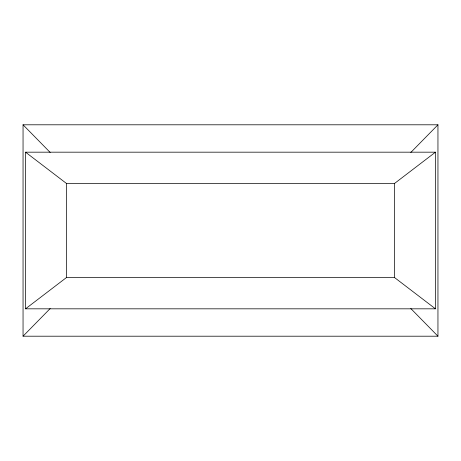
<?xml version="1.0" encoding="UTF-8"?>
<svg xmlns="http://www.w3.org/2000/svg" width="461" height="461" viewBox="0 0 461 461"><rect width="100%" height="100%" fill="white"/><g stroke="black" fill="none" stroke-linecap="round" stroke-linejoin="round"><path stroke-width="0.69" d="M23.05 336.202L23.05 124.798L437.95 124.798L437.95 336.202L23.05 336.202L50.214 308.518M410.786 152.482L437.95 124.798M25.539 308.824L66.534 277.493L394.466 277.493L435.461 308.824L435.461 152.176L25.539 152.176L25.539 308.824L435.461 308.824M25.539 152.176L66.534 183.507L394.466 183.507L435.461 152.176M410.786 308.518L437.95 336.202M23.05 124.798L50.214 152.482M394.466 183.507L394.466 277.493M66.534 183.507L66.534 277.493"/></g></svg>
